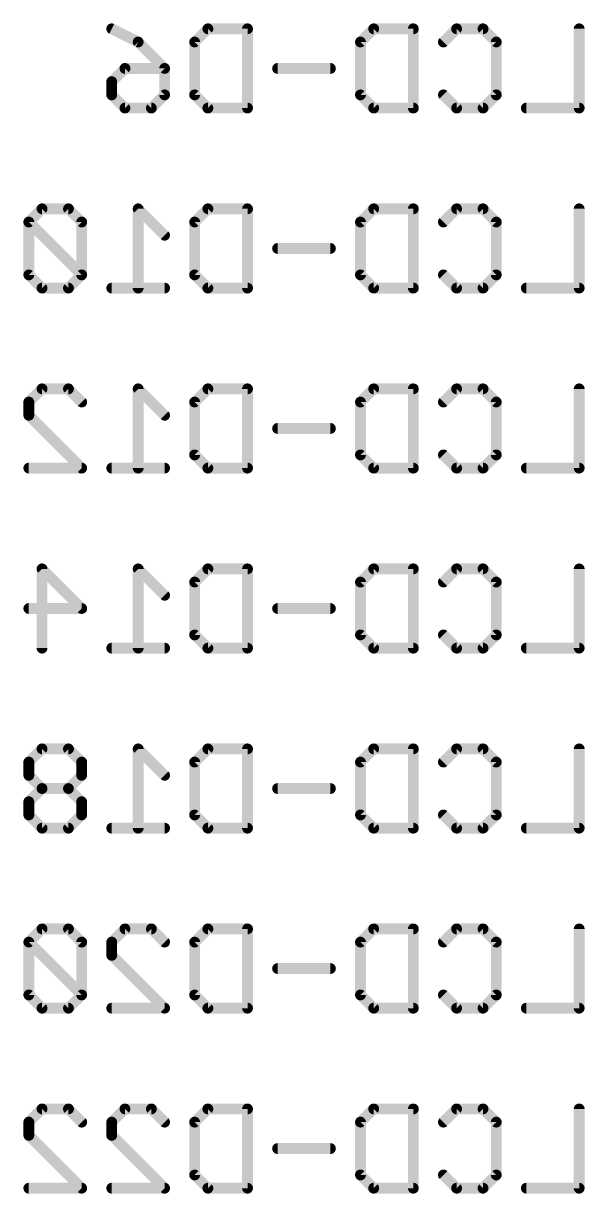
# Model space of a CAD drawing. Extents: x -84 to 55, y -33 to 162.
# Drawn here: x -32.12 to -24.2, y 94.18 to 110.69 of the extents above; entities that cross this region are included whole.
import ezdxf

# ---------------------------------------------------------------- set-up
doc = ezdxf.new("R2010")
doc.units = 0
doc.layers.add('22', color=6, linetype='CONTINUOUS')

msp = doc.modelspace()

# ---------------------------------------------------------------- linework, layer by layer
at = {"layer": '22', "const_width": 0.1524}
for points in [[(-30.8719, 110.6188), (-30.499, 110.4323)], [(-29.7025, 110.4323), (-29.5161, 110.6188)], [(-29.5161, 110.6188), (-28.9568, 110.6188)], [(-28.9568, 110.6188), (-28.9568, 109.5002)], [(-27.3637, 110.4323), (-27.1773, 110.6188)], [(-27.1773, 110.6188), (-26.618, 110.6188)], [(-26.618, 110.6188), (-26.618, 109.5002)], [(-26.1943, 110.4323), (-26.0079, 110.6188)], [(-26.0079, 110.6188), (-25.635, 110.6188)], [(-25.635, 110.6188), (-25.4486, 110.4323)], [(-24.2792, 110.6188), (-24.2792, 109.5002)], [(-30.499, 110.4323), (-30.1262, 110.0595)], [(-29.7025, 109.6866), (-29.7025, 110.4323)], [(-27.3637, 109.6866), (-27.3637, 110.4323)], [(-25.4486, 110.4323), (-25.4486, 109.6866)], [(-30.8719, 109.8731), (-30.6855, 110.0595)], [(-30.6855, 110.0595), (-30.1262, 110.0595)], [(-30.1262, 110.0595), (-30.1262, 109.6866)], [(-27.7874, 110.0595), (-28.5331, 110.0595)], [(-30.8719, 109.6866), (-30.8719, 109.8731)], [(-30.6855, 109.5002), (-30.8719, 109.6866)], [(-30.1262, 109.6866), (-30.3126, 109.5002)], [(-29.5161, 109.5002), (-29.7025, 109.6866)], [(-27.1773, 109.5002), (-27.3637, 109.6866)], [(-26.0079, 109.5002), (-26.1943, 109.6866)], [(-25.4486, 109.6866), (-25.635, 109.5002)], [(-30.3126, 109.5002), (-30.6855, 109.5002)], [(-28.9568, 109.5002), (-29.5161, 109.5002)], [(-26.618, 109.5002), (-27.1773, 109.5002)], [(-25.635, 109.5002), (-26.0079, 109.5002)], [(-24.2792, 109.5002), (-25.0249, 109.5002)], [(-31.8549, 108.0788), (-32.0413, 107.8923)], [(-31.482, 108.0788), (-31.8549, 108.0788)], [(-31.2956, 107.8923), (-31.482, 108.0788)], [(-30.1262, 107.7059), (-30.499, 108.0788)], [(-30.499, 108.0788), (-30.499, 106.9602)], [(-29.7025, 107.8923), (-29.5161, 108.0788)], [(-29.5161, 108.0788), (-28.9568, 108.0788)], [(-28.9568, 108.0788), (-28.9568, 106.9602)], [(-27.3637, 107.8923), (-27.1773, 108.0788)], [(-27.1773, 108.0788), (-26.618, 108.0788)], [(-26.618, 108.0788), (-26.618, 106.9602)], [(-26.1943, 107.8923), (-26.0079, 108.0788)], [(-26.0079, 108.0788), (-25.635, 108.0788)], [(-25.635, 108.0788), (-25.4486, 107.8923)], [(-24.2792, 108.0788), (-24.2792, 106.9602)], [(-32.0413, 107.8923), (-32.0413, 107.1466)], [(-31.2956, 107.1466), (-32.0413, 107.8923)], [(-31.2956, 107.1466), (-31.2956, 107.8923)], [(-29.7025, 107.1466), (-29.7025, 107.8923)], [(-27.3637, 107.1466), (-27.3637, 107.8923)], [(-25.4486, 107.8923), (-25.4486, 107.1466)], [(-27.7874, 107.5195), (-28.5331, 107.5195)], [(-32.0413, 107.1466), (-31.8549, 106.9602)], [(-31.482, 106.9602), (-31.2956, 107.1466)], [(-29.5161, 106.9602), (-29.7025, 107.1466)], [(-27.1773, 106.9602), (-27.3637, 107.1466)], [(-26.0079, 106.9602), (-26.1943, 107.1466)], [(-25.4486, 107.1466), (-25.635, 106.9602)], [(-31.8549, 106.9602), (-31.482, 106.9602)], [(-30.1262, 106.9602), (-30.8719, 106.9602)], [(-28.9568, 106.9602), (-29.5161, 106.9602)], [(-26.618, 106.9602), (-27.1773, 106.9602)], [(-25.635, 106.9602), (-26.0079, 106.9602)], [(-24.2792, 106.9602), (-25.0249, 106.9602)], [(-32.0413, 105.3523), (-31.8549, 105.5388)], [(-31.8549, 105.5388), (-31.482, 105.5388)], [(-31.482, 105.5388), (-31.2956, 105.3523)], [(-30.1262, 105.1659), (-30.499, 105.5388)], [(-30.499, 105.5388), (-30.499, 104.4202)], [(-29.7025, 105.3523), (-29.5161, 105.5388)], [(-29.5161, 105.5388), (-28.9568, 105.5388)], [(-28.9568, 105.5388), (-28.9568, 104.4202)], [(-27.3637, 105.3523), (-27.1773, 105.5388)], [(-27.1773, 105.5388), (-26.618, 105.5388)], [(-26.618, 105.5388), (-26.618, 104.4202)], [(-26.1943, 105.3523), (-26.0079, 105.5388)], [(-26.0079, 105.5388), (-25.635, 105.5388)], [(-25.635, 105.5388), (-25.4486, 105.3523)], [(-24.2792, 105.5388), (-24.2792, 104.4202)], [(-32.0413, 105.1659), (-32.0413, 105.3523)], [(-29.7025, 104.6066), (-29.7025, 105.3523)], [(-27.3637, 104.6066), (-27.3637, 105.3523)], [(-25.4486, 105.3523), (-25.4486, 104.6066)], [(-31.2956, 104.4202), (-32.0413, 105.1659)], [(-27.7874, 104.9795), (-28.5331, 104.9795)], [(-29.5161, 104.4202), (-29.7025, 104.6066)], [(-27.1773, 104.4202), (-27.3637, 104.6066)], [(-26.0079, 104.4202), (-26.1943, 104.6066)], [(-25.4486, 104.6066), (-25.635, 104.4202)], [(-32.0413, 104.4202), (-31.2956, 104.4202)], [(-30.1262, 104.4202), (-30.8719, 104.4202)], [(-28.9568, 104.4202), (-29.5161, 104.4202)], [(-26.618, 104.4202), (-27.1773, 104.4202)], [(-25.635, 104.4202), (-26.0079, 104.4202)], [(-24.2792, 104.4202), (-25.0249, 104.4202)], [(-31.8549, 101.8802), (-31.8549, 102.9988)], [(-31.8549, 102.9988), (-31.2956, 102.4395)], [(-30.1262, 102.6259), (-30.499, 102.9988)], [(-30.499, 102.9988), (-30.499, 101.8802)], [(-29.7025, 102.8123), (-29.5161, 102.9988)], [(-29.5161, 102.9988), (-28.9568, 102.9988)], [(-28.9568, 102.9988), (-28.9568, 101.8802)], [(-27.3637, 102.8123), (-27.1773, 102.9988)], [(-27.1773, 102.9988), (-26.618, 102.9988)], [(-26.618, 102.9988), (-26.618, 101.8802)], [(-26.1943, 102.8123), (-26.0079, 102.9988)], [(-26.0079, 102.9988), (-25.635, 102.9988)], [(-25.635, 102.9988), (-25.4486, 102.8123)], [(-24.2792, 102.9988), (-24.2792, 101.8802)], [(-29.7025, 102.0666), (-29.7025, 102.8123)], [(-27.3637, 102.0666), (-27.3637, 102.8123)], [(-25.4486, 102.8123), (-25.4486, 102.0666)], [(-31.2956, 102.4395), (-32.0413, 102.4395)], [(-27.7874, 102.4395), (-28.5331, 102.4395)], [(-29.5161, 101.8802), (-29.7025, 102.0666)], [(-27.1773, 101.8802), (-27.3637, 102.0666)], [(-26.0079, 101.8802), (-26.1943, 102.0666)], [(-25.4486, 102.0666), (-25.635, 101.8802)], [(-30.1262, 101.8802), (-30.8719, 101.8802)], [(-28.9568, 101.8802), (-29.5161, 101.8802)], [(-26.618, 101.8802), (-27.1773, 101.8802)], [(-25.635, 101.8802), (-26.0079, 101.8802)], [(-24.2792, 101.8802), (-25.0249, 101.8802)], [(-31.8549, 100.4588), (-32.0413, 100.2723)], [(-31.482, 100.4588), (-31.8549, 100.4588)], [(-31.2956, 100.2723), (-31.482, 100.4588)], [(-30.1262, 100.0859), (-30.499, 100.4588)], [(-30.499, 100.4588), (-30.499, 99.3402)], [(-29.7025, 100.2723), (-29.5161, 100.4588)], [(-29.5161, 100.4588), (-28.9568, 100.4588)], [(-28.9568, 100.4588), (-28.9568, 99.3402)], [(-27.3637, 100.2723), (-27.1773, 100.4588)], [(-27.1773, 100.4588), (-26.618, 100.4588)], [(-26.618, 100.4588), (-26.618, 99.3402)], [(-26.1943, 100.2723), (-26.0079, 100.4588)], [(-26.0079, 100.4588), (-25.635, 100.4588)], [(-25.635, 100.4588), (-25.4486, 100.2723)], [(-24.2792, 100.4588), (-24.2792, 99.3402)], [(-32.0413, 100.2723), (-32.0413, 100.0859)], [(-31.2956, 100.0859), (-31.2956, 100.2723)], [(-29.7025, 99.5266), (-29.7025, 100.2723)], [(-27.3637, 99.5266), (-27.3637, 100.2723)], [(-25.4486, 100.2723), (-25.4486, 99.5266)], [(-32.0413, 100.0859), (-31.8549, 99.8995)], [(-31.482, 99.8995), (-31.2956, 100.0859)], [(-31.8549, 99.8995), (-32.0413, 99.7131)], [(-31.482, 99.8995), (-31.8549, 99.8995)], [(-31.2956, 99.7131), (-31.482, 99.8995)], [(-27.7874, 99.8995), (-28.5331, 99.8995)], [(-32.0413, 99.7131), (-32.0413, 99.5266)], [(-31.2956, 99.5266), (-31.2956, 99.7131)], [(-32.0413, 99.5266), (-31.8549, 99.3402)], [(-31.482, 99.3402), (-31.2956, 99.5266)], [(-29.5161, 99.3402), (-29.7025, 99.5266)], [(-27.1773, 99.3402), (-27.3637, 99.5266)], [(-26.0079, 99.3402), (-26.1943, 99.5266)], [(-25.4486, 99.5266), (-25.635, 99.3402)], [(-31.8549, 99.3402), (-31.482, 99.3402)], [(-30.1262, 99.3402), (-30.8719, 99.3402)], [(-28.9568, 99.3402), (-29.5161, 99.3402)], [(-26.618, 99.3402), (-27.1773, 99.3402)], [(-25.635, 99.3402), (-26.0079, 99.3402)], [(-24.2792, 99.3402), (-25.0249, 99.3402)], [(-31.8549, 97.9188), (-32.0413, 97.7323)], [(-31.482, 97.9188), (-31.8549, 97.9188)], [(-31.2956, 97.7323), (-31.482, 97.9188)], [(-30.8719, 97.7323), (-30.6855, 97.9188)], [(-30.6855, 97.9188), (-30.3126, 97.9188)], [(-30.3126, 97.9188), (-30.1262, 97.7323)], [(-29.7025, 97.7323), (-29.5161, 97.9188)], [(-29.5161, 97.9188), (-28.9568, 97.9188)], [(-28.9568, 97.9188), (-28.9568, 96.8002)], [(-27.3637, 97.7323), (-27.1773, 97.9188)], [(-27.1773, 97.9188), (-26.618, 97.9188)], [(-26.618, 97.9188), (-26.618, 96.8002)], [(-26.1943, 97.7323), (-26.0079, 97.9188)], [(-26.0079, 97.9188), (-25.635, 97.9188)], [(-25.635, 97.9188), (-25.4486, 97.7323)], [(-24.2792, 97.9188), (-24.2792, 96.8002)], [(-32.0413, 97.7323), (-32.0413, 96.9866)], [(-31.2956, 96.9866), (-32.0413, 97.7323)], [(-31.2956, 96.9866), (-31.2956, 97.7323)], [(-30.8719, 97.5459), (-30.8719, 97.7323)], [(-29.7025, 96.9866), (-29.7025, 97.7323)], [(-27.3637, 96.9866), (-27.3637, 97.7323)], [(-25.4486, 97.7323), (-25.4486, 96.9866)], [(-30.1262, 96.8002), (-30.8719, 97.5459)], [(-27.7874, 97.3595), (-28.5331, 97.3595)], [(-32.0413, 96.9866), (-31.8549, 96.8002)], [(-31.482, 96.8002), (-31.2956, 96.9866)], [(-29.5161, 96.8002), (-29.7025, 96.9866)], [(-27.1773, 96.8002), (-27.3637, 96.9866)], [(-26.0079, 96.8002), (-26.1943, 96.9866)], [(-25.4486, 96.9866), (-25.635, 96.8002)], [(-31.8549, 96.8002), (-31.482, 96.8002)], [(-30.8719, 96.8002), (-30.1262, 96.8002)], [(-28.9568, 96.8002), (-29.5161, 96.8002)], [(-26.618, 96.8002), (-27.1773, 96.8002)], [(-25.635, 96.8002), (-26.0079, 96.8002)], [(-24.2792, 96.8002), (-25.0249, 96.8002)], [(-32.0413, 95.1923), (-31.8549, 95.3788)], [(-31.8549, 95.3788), (-31.482, 95.3788)], [(-31.482, 95.3788), (-31.2956, 95.1923)], [(-30.8719, 95.1923), (-30.6855, 95.3788)], [(-30.6855, 95.3788), (-30.3126, 95.3788)], [(-30.3126, 95.3788), (-30.1262, 95.1923)], [(-29.7025, 95.1923), (-29.5161, 95.3788)], [(-29.5161, 95.3788), (-28.9568, 95.3788)], [(-28.9568, 95.3788), (-28.9568, 94.2602)], [(-27.3637, 95.1923), (-27.1773, 95.3788)], [(-27.1773, 95.3788), (-26.618, 95.3788)], [(-26.618, 95.3788), (-26.618, 94.2602)], [(-26.1943, 95.1923), (-26.0079, 95.3788)], [(-26.0079, 95.3788), (-25.635, 95.3788)], [(-25.635, 95.3788), (-25.4486, 95.1923)], [(-24.2792, 95.3788), (-24.2792, 94.2602)], [(-32.0413, 95.0059), (-32.0413, 95.1923)], [(-30.8719, 95.0059), (-30.8719, 95.1923)], [(-29.7025, 94.4466), (-29.7025, 95.1923)], [(-27.3637, 94.4466), (-27.3637, 95.1923)], [(-25.4486, 95.1923), (-25.4486, 94.4466)], [(-31.2956, 94.2602), (-32.0413, 95.0059)], [(-30.1262, 94.2602), (-30.8719, 95.0059)], [(-27.7874, 94.8195), (-28.5331, 94.8195)], [(-29.5161, 94.2602), (-29.7025, 94.4466)], [(-27.1773, 94.2602), (-27.3637, 94.4466)], [(-26.0079, 94.2602), (-26.1943, 94.4466)], [(-25.4486, 94.4466), (-25.635, 94.2602)], [(-32.0413, 94.2602), (-31.2956, 94.2602)], [(-30.8719, 94.2602), (-30.1262, 94.2602)], [(-28.9568, 94.2602), (-29.5161, 94.2602)], [(-26.618, 94.2602), (-27.1773, 94.2602)], [(-25.635, 94.2602), (-26.0079, 94.2602)], [(-24.2792, 94.2602), (-25.0249, 94.2602)]]:
    msp.add_lwpolyline(points, dxfattribs=at)
at = {"layer": '22', "const_width": 0.0762}
for points in [[(-30.8548, 110.6528, 1), (-30.8889, 110.5847)], [(-29.5161, 110.6569, 1), (-29.5161, 110.5807)], [(-29.4891, 110.5918, 1), (-29.543, 110.6457)], [(-28.9187, 110.6188, 1), (-28.9949, 110.6188)], [(-28.9568, 110.5807, 1), (-28.9568, 110.6569)], [(-27.1773, 110.6569, 1), (-27.1773, 110.5807)], [(-27.1503, 110.5918, 1), (-27.2042, 110.6457)], [(-26.5799, 110.6188, 1), (-26.6561, 110.6188)], [(-26.618, 110.5807, 1), (-26.618, 110.6569)], [(-26.0079, 110.6569, 1), (-26.0079, 110.5807)], [(-25.9809, 110.5918, 1), (-26.0348, 110.6457)], [(-25.6081, 110.6457, 1), (-25.662, 110.5918)], [(-25.635, 110.5807, 1), (-25.635, 110.6569)], [(-24.2411, 110.6188, 1), (-24.3173, 110.6188)], [(-30.4721, 110.4593, 1), (-30.526, 110.4054)], [(-30.5161, 110.3983, 1), (-30.482, 110.4664)], [(-29.6644, 110.4323, 1), (-29.7406, 110.4323)], [(-29.7294, 110.4593, 1), (-29.6756, 110.4054)], [(-27.3256, 110.4323, 1), (-27.4018, 110.4323)], [(-27.3906, 110.4593, 1), (-27.3368, 110.4054)], [(-26.2212, 110.4593, 1), (-26.1674, 110.4054)], [(-25.4105, 110.4323, 1), (-25.4867, 110.4323)], [(-25.4755, 110.4054, 1), (-25.4217, 110.4593)], [(-30.6855, 110.0976, 1), (-30.6855, 110.0214)], [(-30.6585, 110.0325, 1), (-30.7124, 110.0864)], [(-30.0881, 110.0595, 1), (-30.1643, 110.0595)], [(-30.1262, 110.0214, 1), (-30.1262, 110.0976)], [(-28.5331, 110.0976, 1), (-28.5331, 110.0214)], [(-27.7874, 110.0214, 1), (-27.7874, 110.0976)], [(-30.1531, 110.0325, 1), (-30.0992, 110.0864)], [(-30.8338, 109.8731, 1), (-30.91, 109.8731)], [(-30.8988, 109.9, 1), (-30.8449, 109.8461)], [(-30.8449, 109.7136, 1), (-30.8988, 109.6597)], [(-30.91, 109.6866, 1), (-30.8338, 109.6866)], [(-30.1643, 109.6866, 1), (-30.0881, 109.6866)], [(-30.0992, 109.6597, 1), (-30.1531, 109.7136)], [(-29.6756, 109.7136, 1), (-29.7294, 109.6597)], [(-29.7406, 109.6866, 1), (-29.6644, 109.6866)], [(-27.3368, 109.7136, 1), (-27.3906, 109.6597)], [(-27.4018, 109.6866, 1), (-27.3256, 109.6866)], [(-26.1674, 109.7136, 1), (-26.2212, 109.6597)], [(-25.4867, 109.6866, 1), (-25.4105, 109.6866)], [(-25.4217, 109.6597, 1), (-25.4755, 109.7136)], [(-30.6855, 109.5383, 1), (-30.6855, 109.4621)], [(-30.7124, 109.4733, 1), (-30.6585, 109.5271)], [(-30.3396, 109.5271, 1), (-30.2857, 109.4733)], [(-30.3126, 109.4621, 1), (-30.3126, 109.5383)], [(-29.5161, 109.5383, 1), (-29.5161, 109.4621)], [(-29.543, 109.4733, 1), (-29.4891, 109.5271)], [(-28.9949, 109.5002, 1), (-28.9187, 109.5002)], [(-28.9568, 109.4621, 1), (-28.9568, 109.5383)], [(-27.1773, 109.5383, 1), (-27.1773, 109.4621)], [(-27.2042, 109.4733, 1), (-27.1503, 109.5271)], [(-26.6561, 109.5002, 1), (-26.5799, 109.5002)], [(-26.618, 109.4621, 1), (-26.618, 109.5383)], [(-26.0079, 109.5383, 1), (-26.0079, 109.4621)], [(-26.0348, 109.4733, 1), (-25.9809, 109.5271)], [(-25.662, 109.5271, 1), (-25.6081, 109.4733)], [(-25.635, 109.4621, 1), (-25.635, 109.5383)], [(-25.0249, 109.5383, 1), (-25.0249, 109.4621)], [(-24.3173, 109.5002, 1), (-24.2411, 109.5002)], [(-24.2792, 109.4621, 1), (-24.2792, 109.5383)], [(-31.8549, 108.1169, 1), (-31.8549, 108.0407)], [(-31.8279, 108.0518, 1), (-31.8818, 108.1057)], [(-31.4551, 108.1057, 1), (-31.5089, 108.0518)], [(-31.482, 108.0407, 1), (-31.482, 108.1169)], [(-30.4721, 108.1057, 1), (-30.526, 108.0518)], [(-30.4609, 108.0788, 1), (-30.5371, 108.0788)], [(-29.5161, 108.1169, 1), (-29.5161, 108.0407)], [(-29.4891, 108.0518, 1), (-29.543, 108.1057)], [(-28.9187, 108.0788, 1), (-28.9949, 108.0788)], [(-28.9568, 108.0407, 1), (-28.9568, 108.1169)], [(-27.1773, 108.1169, 1), (-27.1773, 108.0407)], [(-27.1503, 108.0518, 1), (-27.2042, 108.1057)], [(-26.5799, 108.0788, 1), (-26.6561, 108.0788)], [(-26.618, 108.0407, 1), (-26.618, 108.1169)], [(-26.0079, 108.1169, 1), (-26.0079, 108.0407)], [(-25.9809, 108.0518, 1), (-26.0348, 108.1057)], [(-25.6081, 108.1057, 1), (-25.662, 108.0518)], [(-25.635, 108.0407, 1), (-25.635, 108.1169)], [(-24.2411, 108.0788, 1), (-24.3173, 108.0788)], [(-32.0143, 107.9193, 1), (-32.0682, 107.8654)], [(-32.0032, 107.8923, 1), (-32.0794, 107.8923)], [(-32.0682, 107.9193, 1), (-32.0143, 107.8654)], [(-31.2575, 107.8923, 1), (-31.3337, 107.8923)], [(-31.3225, 107.8654, 1), (-31.2686, 107.9193)], [(-29.6644, 107.8923, 1), (-29.7406, 107.8923)], [(-29.7294, 107.9193, 1), (-29.6756, 107.8654)], [(-27.3256, 107.8923, 1), (-27.4018, 107.8923)], [(-27.3906, 107.9193, 1), (-27.3368, 107.8654)], [(-26.2212, 107.9193, 1), (-26.1674, 107.8654)], [(-25.4105, 107.8923, 1), (-25.4867, 107.8923)], [(-25.4755, 107.8654, 1), (-25.4217, 107.9193)], [(-30.1531, 107.679, 1), (-30.0992, 107.7328)], [(-28.5331, 107.5576, 1), (-28.5331, 107.4814)], [(-27.7874, 107.4814, 1), (-27.7874, 107.5576)], [(-32.0143, 107.1736, 1), (-32.0682, 107.1197)], [(-32.0794, 107.1466, 1), (-32.0032, 107.1466)], [(-31.3337, 107.1466, 1), (-31.2575, 107.1466)], [(-31.2686, 107.1197, 1), (-31.3225, 107.1736)], [(-31.3225, 107.1197, 1), (-31.2686, 107.1736)], [(-29.6756, 107.1736, 1), (-29.7294, 107.1197)], [(-29.7406, 107.1466, 1), (-29.6644, 107.1466)], [(-27.3368, 107.1736, 1), (-27.3906, 107.1197)], [(-27.4018, 107.1466, 1), (-27.3256, 107.1466)], [(-26.1674, 107.1736, 1), (-26.2212, 107.1197)], [(-25.4867, 107.1466, 1), (-25.4105, 107.1466)], [(-25.4217, 107.1197, 1), (-25.4755, 107.1736)], [(-31.8549, 106.9983, 1), (-31.8549, 106.9221)], [(-31.8818, 106.9333, 1), (-31.8279, 106.9871)], [(-31.5089, 106.9871, 1), (-31.4551, 106.9333)], [(-31.482, 106.9221, 1), (-31.482, 106.9983)], [(-30.8719, 106.9983, 1), (-30.8719, 106.9221)], [(-30.5371, 106.9602, 1), (-30.4609, 106.9602)], [(-30.1262, 106.9221, 1), (-30.1262, 106.9983)], [(-29.5161, 106.9983, 1), (-29.5161, 106.9221)], [(-29.543, 106.9333, 1), (-29.4891, 106.9871)], [(-28.9949, 106.9602, 1), (-28.9187, 106.9602)], [(-28.9568, 106.9221, 1), (-28.9568, 106.9983)], [(-27.1773, 106.9983, 1), (-27.1773, 106.9221)], [(-27.2042, 106.9333, 1), (-27.1503, 106.9871)], [(-26.6561, 106.9602, 1), (-26.5799, 106.9602)], [(-26.618, 106.9221, 1), (-26.618, 106.9983)], [(-26.0079, 106.9983, 1), (-26.0079, 106.9221)], [(-26.0348, 106.9333, 1), (-25.9809, 106.9871)], [(-25.662, 106.9871, 1), (-25.6081, 106.9333)], [(-25.635, 106.9221, 1), (-25.635, 106.9983)], [(-25.0249, 106.9983, 1), (-25.0249, 106.9221)], [(-24.3173, 106.9602, 1), (-24.2411, 106.9602)], [(-24.2792, 106.9221, 1), (-24.2792, 106.9983)], [(-31.8549, 105.5769, 1), (-31.8549, 105.5007)], [(-31.8279, 105.5118, 1), (-31.8818, 105.5657)], [(-31.4551, 105.5657, 1), (-31.5089, 105.5118)], [(-31.482, 105.5007, 1), (-31.482, 105.5769)], [(-30.4721, 105.5657, 1), (-30.526, 105.5118)], [(-30.4609, 105.5388, 1), (-30.5371, 105.5388)], [(-29.5161, 105.5769, 1), (-29.5161, 105.5007)], [(-29.4891, 105.5118, 1), (-29.543, 105.5657)], [(-28.9187, 105.5388, 1), (-28.9949, 105.5388)], [(-28.9568, 105.5007, 1), (-28.9568, 105.5769)], [(-27.1773, 105.5769, 1), (-27.1773, 105.5007)], [(-27.1503, 105.5118, 1), (-27.2042, 105.5657)], [(-26.5799, 105.5388, 1), (-26.6561, 105.5388)], [(-26.618, 105.5007, 1), (-26.618, 105.5769)], [(-26.0079, 105.5769, 1), (-26.0079, 105.5007)], [(-25.9809, 105.5118, 1), (-26.0348, 105.5657)], [(-25.6081, 105.5657, 1), (-25.662, 105.5118)], [(-25.635, 105.5007, 1), (-25.635, 105.5769)], [(-24.2411, 105.5388, 1), (-24.3173, 105.5388)], [(-32.0032, 105.3523, 1), (-32.0794, 105.3523)], [(-32.0682, 105.3793, 1), (-32.0143, 105.3254)], [(-31.3225, 105.3254, 1), (-31.2686, 105.3793)], [(-29.6644, 105.3523, 1), (-29.7406, 105.3523)], [(-29.7294, 105.3793, 1), (-29.6756, 105.3254)], [(-27.3256, 105.3523, 1), (-27.4018, 105.3523)], [(-27.3906, 105.3793, 1), (-27.3368, 105.3254)], [(-26.2212, 105.3793, 1), (-26.1674, 105.3254)], [(-25.4105, 105.3523, 1), (-25.4867, 105.3523)], [(-25.4755, 105.3254, 1), (-25.4217, 105.3793)], [(-32.0794, 105.1659, 1), (-32.0032, 105.1659)], [(-32.0143, 105.1928, 1), (-32.0682, 105.139)], [(-30.1531, 105.139, 1), (-30.0992, 105.1928)], [(-28.5331, 105.0176, 1), (-28.5331, 104.9414)], [(-27.7874, 104.9414, 1), (-27.7874, 105.0176)], [(-29.6756, 104.6336, 1), (-29.7294, 104.5797)], [(-27.3368, 104.6336, 1), (-27.3906, 104.5797)], [(-26.1674, 104.6336, 1), (-26.2212, 104.5797)], [(-25.4217, 104.5797, 1), (-25.4755, 104.6336)], [(-29.7406, 104.6066, 1), (-29.6644, 104.6066)], [(-27.4018, 104.6066, 1), (-27.3256, 104.6066)], [(-25.4867, 104.6066, 1), (-25.4105, 104.6066)], [(-32.0413, 104.4583, 1), (-32.0413, 104.3821)], [(-31.3225, 104.3933, 1), (-31.2686, 104.4471)], [(-31.2956, 104.3821, 1), (-31.2956, 104.4583)], [(-30.8719, 104.4583, 1), (-30.8719, 104.3821)], [(-30.5371, 104.4202, 1), (-30.4609, 104.4202)], [(-30.1262, 104.3821, 1), (-30.1262, 104.4583)], [(-29.5161, 104.4583, 1), (-29.5161, 104.3821)], [(-29.543, 104.3933, 1), (-29.4891, 104.4471)], [(-28.9949, 104.4202, 1), (-28.9187, 104.4202)], [(-28.9568, 104.3821, 1), (-28.9568, 104.4583)], [(-27.1773, 104.4583, 1), (-27.1773, 104.3821)], [(-27.2042, 104.3933, 1), (-27.1503, 104.4471)], [(-26.6561, 104.4202, 1), (-26.5799, 104.4202)], [(-26.618, 104.3821, 1), (-26.618, 104.4583)], [(-26.0079, 104.4583, 1), (-26.0079, 104.3821)], [(-26.0348, 104.3933, 1), (-25.9809, 104.4471)], [(-25.662, 104.4471, 1), (-25.6081, 104.3933)], [(-25.635, 104.3821, 1), (-25.635, 104.4583)], [(-25.0249, 104.4583, 1), (-25.0249, 104.3821)], [(-24.3173, 104.4202, 1), (-24.2411, 104.4202)], [(-24.2792, 104.3821, 1), (-24.2792, 104.4583)], [(-31.8168, 102.9988, 1), (-31.893, 102.9988)], [(-31.8279, 103.0257, 1), (-31.8818, 102.9718)], [(-30.4721, 103.0257, 1), (-30.526, 102.9718)], [(-30.4609, 102.9988, 1), (-30.5371, 102.9988)], [(-29.5161, 103.0369, 1), (-29.5161, 102.9607)], [(-29.4891, 102.9718, 1), (-29.543, 103.0257)], [(-28.9187, 102.9988, 1), (-28.9949, 102.9988)], [(-28.9568, 102.9607, 1), (-28.9568, 103.0369)], [(-27.1773, 103.0369, 1), (-27.1773, 102.9607)], [(-27.1503, 102.9718, 1), (-27.2042, 103.0257)], [(-26.5799, 102.9988, 1), (-26.6561, 102.9988)], [(-26.618, 102.9607, 1), (-26.618, 103.0369)], [(-26.0079, 103.0369, 1), (-26.0079, 102.9607)], [(-25.9809, 102.9718, 1), (-26.0348, 103.0257)], [(-25.6081, 103.0257, 1), (-25.662, 102.9718)], [(-25.635, 102.9607, 1), (-25.635, 103.0369)], [(-24.2411, 102.9988, 1), (-24.3173, 102.9988)], [(-29.6644, 102.8123, 1), (-29.7406, 102.8123)], [(-29.7294, 102.8393, 1), (-29.6756, 102.7854)], [(-27.3256, 102.8123, 1), (-27.4018, 102.8123)], [(-27.3906, 102.8393, 1), (-27.3368, 102.7854)], [(-26.2212, 102.8393, 1), (-26.1674, 102.7854)], [(-25.4105, 102.8123, 1), (-25.4867, 102.8123)], [(-25.4755, 102.7854, 1), (-25.4217, 102.8393)], [(-30.1531, 102.599, 1), (-30.0992, 102.6528)], [(-32.0413, 102.4776, 1), (-32.0413, 102.4014)], [(-31.3225, 102.4125, 1), (-31.2686, 102.4664)], [(-31.2956, 102.4014, 1), (-31.2956, 102.4776)], [(-28.5331, 102.4776, 1), (-28.5331, 102.4014)], [(-27.7874, 102.4014, 1), (-27.7874, 102.4776)], [(-29.6756, 102.0936, 1), (-29.7294, 102.0397)], [(-29.7406, 102.0666, 1), (-29.6644, 102.0666)], [(-27.3368, 102.0936, 1), (-27.3906, 102.0397)], [(-27.4018, 102.0666, 1), (-27.3256, 102.0666)], [(-26.1674, 102.0936, 1), (-26.2212, 102.0397)], [(-25.4867, 102.0666, 1), (-25.4105, 102.0666)], [(-25.4217, 102.0397, 1), (-25.4755, 102.0936)], [(-31.893, 101.8802, 1), (-31.8168, 101.8802)], [(-30.8719, 101.9183, 1), (-30.8719, 101.8421)], [(-30.5371, 101.8802, 1), (-30.4609, 101.8802)], [(-30.1262, 101.8421, 1), (-30.1262, 101.9183)], [(-29.5161, 101.9183, 1), (-29.5161, 101.8421)], [(-29.543, 101.8533, 1), (-29.4891, 101.9071)], [(-28.9949, 101.8802, 1), (-28.9187, 101.8802)], [(-28.9568, 101.8421, 1), (-28.9568, 101.9183)], [(-27.1773, 101.9183, 1), (-27.1773, 101.8421)], [(-27.2042, 101.8533, 1), (-27.1503, 101.9071)], [(-26.6561, 101.8802, 1), (-26.5799, 101.8802)], [(-26.618, 101.8421, 1), (-26.618, 101.9183)], [(-26.0079, 101.9183, 1), (-26.0079, 101.8421)], [(-26.0348, 101.8533, 1), (-25.9809, 101.9071)], [(-25.662, 101.9071, 1), (-25.6081, 101.8533)], [(-25.635, 101.8421, 1), (-25.635, 101.9183)], [(-25.0249, 101.9183, 1), (-25.0249, 101.8421)], [(-24.3173, 101.8802, 1), (-24.2411, 101.8802)], [(-24.2792, 101.8421, 1), (-24.2792, 101.9183)], [(-31.8549, 100.4969, 1), (-31.8549, 100.4207)], [(-31.8279, 100.4318, 1), (-31.8818, 100.4857)], [(-31.4551, 100.4857, 1), (-31.5089, 100.4318)], [(-31.482, 100.4207, 1), (-31.482, 100.4969)], [(-30.4721, 100.4857, 1), (-30.526, 100.4318)], [(-30.4609, 100.4588, 1), (-30.5371, 100.4588)], [(-29.5161, 100.4969, 1), (-29.5161, 100.4207)], [(-29.4891, 100.4318, 1), (-29.543, 100.4857)], [(-28.9187, 100.4588, 1), (-28.9949, 100.4588)], [(-28.9568, 100.4207, 1), (-28.9568, 100.4969)], [(-27.1773, 100.4969, 1), (-27.1773, 100.4207)], [(-27.1503, 100.4318, 1), (-27.2042, 100.4857)], [(-26.5799, 100.4588, 1), (-26.6561, 100.4588)], [(-26.618, 100.4207, 1), (-26.618, 100.4969)], [(-26.0079, 100.4969, 1), (-26.0079, 100.4207)], [(-25.9809, 100.4318, 1), (-26.0348, 100.4857)], [(-25.6081, 100.4857, 1), (-25.662, 100.4318)], [(-25.635, 100.4207, 1), (-25.635, 100.4969)], [(-24.2411, 100.4588, 1), (-24.3173, 100.4588)], [(-32.0032, 100.2723, 1), (-32.0794, 100.2723)], [(-32.0682, 100.2993, 1), (-32.0143, 100.2454)], [(-31.2575, 100.2723, 1), (-31.3337, 100.2723)], [(-31.3225, 100.2454, 1), (-31.2686, 100.2993)], [(-29.6644, 100.2723, 1), (-29.7406, 100.2723)], [(-29.7294, 100.2993, 1), (-29.6756, 100.2454)], [(-27.3256, 100.2723, 1), (-27.4018, 100.2723)], [(-27.3906, 100.2993, 1), (-27.3368, 100.2454)], [(-26.2212, 100.2993, 1), (-26.1674, 100.2454)], [(-25.4105, 100.2723, 1), (-25.4867, 100.2723)], [(-25.4755, 100.2454, 1), (-25.4217, 100.2993)], [(-32.0794, 100.0859, 1), (-32.0032, 100.0859)], [(-32.0143, 100.1128, 1), (-32.0682, 100.059)], [(-31.3337, 100.0859, 1), (-31.2575, 100.0859)], [(-31.2686, 100.059, 1), (-31.3225, 100.1128)], [(-30.1531, 100.059, 1), (-30.0992, 100.1128)], [(-31.8549, 99.9376, 1), (-31.8549, 99.8614)], [(-31.8279, 99.8725, 1), (-31.8818, 99.9264)], [(-31.8818, 99.8725, 1), (-31.8279, 99.9264)], [(-31.4551, 99.9264, 1), (-31.5089, 99.8725)], [(-31.5089, 99.9264, 1), (-31.4551, 99.8725)], [(-31.482, 99.8614, 1), (-31.482, 99.9376)], [(-28.5331, 99.9376, 1), (-28.5331, 99.8614)], [(-27.7874, 99.8614, 1), (-27.7874, 99.9376)], [(-32.0032, 99.7131, 1), (-32.0794, 99.7131)], [(-32.0682, 99.74, 1), (-32.0143, 99.6861)], [(-31.2575, 99.7131, 1), (-31.3337, 99.7131)], [(-31.3225, 99.6861, 1), (-31.2686, 99.74)], [(-32.0143, 99.5536, 1), (-32.0682, 99.4997)], [(-32.0794, 99.5266, 1), (-32.0032, 99.5266)], [(-31.3337, 99.5266, 1), (-31.2575, 99.5266)], [(-31.2686, 99.4997, 1), (-31.3225, 99.5536)], [(-29.6756, 99.5536, 1), (-29.7294, 99.4997)], [(-29.7406, 99.5266, 1), (-29.6644, 99.5266)], [(-27.3368, 99.5536, 1), (-27.3906, 99.4997)], [(-27.4018, 99.5266, 1), (-27.3256, 99.5266)], [(-26.1674, 99.5536, 1), (-26.2212, 99.4997)], [(-25.4867, 99.5266, 1), (-25.4105, 99.5266)], [(-25.4217, 99.4997, 1), (-25.4755, 99.5536)], [(-31.8549, 99.3783, 1), (-31.8549, 99.3021)], [(-31.8818, 99.3133, 1), (-31.8279, 99.3671)], [(-31.5089, 99.3671, 1), (-31.4551, 99.3133)], [(-31.482, 99.3021, 1), (-31.482, 99.3783)], [(-30.8719, 99.3783, 1), (-30.8719, 99.3021)], [(-30.1262, 99.3021, 1), (-30.1262, 99.3783)], [(-29.5161, 99.3783, 1), (-29.5161, 99.3021)], [(-29.543, 99.3133, 1), (-29.4891, 99.3671)], [(-28.9568, 99.3021, 1), (-28.9568, 99.3783)], [(-27.1773, 99.3783, 1), (-27.1773, 99.3021)], [(-27.2042, 99.3133, 1), (-27.1503, 99.3671)], [(-26.618, 99.3021, 1), (-26.618, 99.3783)], [(-26.0079, 99.3783, 1), (-26.0079, 99.3021)], [(-26.0348, 99.3133, 1), (-25.9809, 99.3671)], [(-25.662, 99.3671, 1), (-25.6081, 99.3133)], [(-25.635, 99.3021, 1), (-25.635, 99.3783)], [(-25.0249, 99.3783, 1), (-25.0249, 99.3021)], [(-24.2792, 99.3021, 1), (-24.2792, 99.3783)], [(-30.5371, 99.3402, 1), (-30.4609, 99.3402)], [(-28.9949, 99.3402, 1), (-28.9187, 99.3402)], [(-26.6561, 99.3402, 1), (-26.5799, 99.3402)], [(-24.3173, 99.3402, 1), (-24.2411, 99.3402)], [(-31.8549, 97.9569, 1), (-31.8549, 97.8807)], [(-31.8279, 97.8918, 1), (-31.8818, 97.9457)], [(-31.4551, 97.9457, 1), (-31.5089, 97.8918)], [(-31.482, 97.8807, 1), (-31.482, 97.9569)], [(-30.6855, 97.9569, 1), (-30.6855, 97.8807)], [(-30.6585, 97.8918, 1), (-30.7124, 97.9457)], [(-30.2857, 97.9457, 1), (-30.3396, 97.8918)], [(-30.3126, 97.8807, 1), (-30.3126, 97.9569)], [(-29.5161, 97.9569, 1), (-29.5161, 97.8807)], [(-29.4891, 97.8918, 1), (-29.543, 97.9457)], [(-28.9187, 97.9188, 1), (-28.9949, 97.9188)], [(-28.9568, 97.8807, 1), (-28.9568, 97.9569)], [(-27.1773, 97.9569, 1), (-27.1773, 97.8807)], [(-27.1503, 97.8918, 1), (-27.2042, 97.9457)], [(-26.5799, 97.9188, 1), (-26.6561, 97.9188)], [(-26.618, 97.8807, 1), (-26.618, 97.9569)], [(-26.0079, 97.9569, 1), (-26.0079, 97.8807)], [(-25.9809, 97.8918, 1), (-26.0348, 97.9457)], [(-25.6081, 97.9457, 1), (-25.662, 97.8918)], [(-25.635, 97.8807, 1), (-25.635, 97.9569)], [(-24.2411, 97.9188, 1), (-24.3173, 97.9188)], [(-32.0143, 97.7593, 1), (-32.0682, 97.7054)], [(-32.0032, 97.7323, 1), (-32.0794, 97.7323)], [(-32.0682, 97.7593, 1), (-32.0143, 97.7054)], [(-31.2575, 97.7323, 1), (-31.3337, 97.7323)], [(-31.3225, 97.7054, 1), (-31.2686, 97.7593)], [(-30.8338, 97.7323, 1), (-30.91, 97.7323)], [(-30.8988, 97.7593, 1), (-30.8449, 97.7054)], [(-30.1531, 97.7054, 1), (-30.0992, 97.7593)], [(-29.6644, 97.7323, 1), (-29.7406, 97.7323)], [(-29.7294, 97.7593, 1), (-29.6756, 97.7054)], [(-27.3256, 97.7323, 1), (-27.4018, 97.7323)], [(-27.3906, 97.7593, 1), (-27.3368, 97.7054)], [(-26.2212, 97.7593, 1), (-26.1674, 97.7054)], [(-25.4105, 97.7323, 1), (-25.4867, 97.7323)], [(-25.4755, 97.7054, 1), (-25.4217, 97.7593)], [(-30.91, 97.5459, 1), (-30.8338, 97.5459)], [(-30.8449, 97.5728, 1), (-30.8988, 97.519)], [(-28.5331, 97.3976, 1), (-28.5331, 97.3214)], [(-27.7874, 97.3214, 1), (-27.7874, 97.3976)], [(-32.0143, 97.0136, 1), (-32.0682, 96.9597)], [(-32.0794, 96.9866, 1), (-32.0032, 96.9866)], [(-31.3337, 96.9866, 1), (-31.2575, 96.9866)], [(-31.2686, 96.9597, 1), (-31.3225, 97.0136)], [(-31.3225, 96.9597, 1), (-31.2686, 97.0136)], [(-29.6756, 97.0136, 1), (-29.7294, 96.9597)], [(-29.7406, 96.9866, 1), (-29.6644, 96.9866)], [(-27.3368, 97.0136, 1), (-27.3906, 96.9597)], [(-27.4018, 96.9866, 1), (-27.3256, 96.9866)], [(-26.1674, 97.0136, 1), (-26.2212, 96.9597)], [(-25.4867, 96.9866, 1), (-25.4105, 96.9866)], [(-25.4217, 96.9597, 1), (-25.4755, 97.0136)], [(-31.8549, 96.8383, 1), (-31.8549, 96.7621)], [(-31.8818, 96.7733, 1), (-31.8279, 96.8271)], [(-31.5089, 96.8271, 1), (-31.4551, 96.7733)], [(-31.482, 96.7621, 1), (-31.482, 96.8383)], [(-30.8719, 96.8383, 1), (-30.8719, 96.7621)], [(-30.1531, 96.7733, 1), (-30.0992, 96.8271)], [(-30.1262, 96.7621, 1), (-30.1262, 96.8383)], [(-29.5161, 96.8383, 1), (-29.5161, 96.7621)], [(-29.543, 96.7733, 1), (-29.4891, 96.8271)], [(-28.9949, 96.8002, 1), (-28.9187, 96.8002)], [(-28.9568, 96.7621, 1), (-28.9568, 96.8383)], [(-27.1773, 96.8383, 1), (-27.1773, 96.7621)], [(-27.2042, 96.7733, 1), (-27.1503, 96.8271)], [(-26.6561, 96.8002, 1), (-26.5799, 96.8002)], [(-26.618, 96.7621, 1), (-26.618, 96.8383)], [(-26.0079, 96.8383, 1), (-26.0079, 96.7621)], [(-26.0348, 96.7733, 1), (-25.9809, 96.8271)], [(-25.662, 96.8271, 1), (-25.6081, 96.7733)], [(-25.635, 96.7621, 1), (-25.635, 96.8383)], [(-25.0249, 96.8383, 1), (-25.0249, 96.7621)], [(-24.3173, 96.8002, 1), (-24.2411, 96.8002)], [(-24.2792, 96.7621, 1), (-24.2792, 96.8383)], [(-31.8549, 95.4169, 1), (-31.8549, 95.3407)], [(-31.8279, 95.3518, 1), (-31.8818, 95.4057)], [(-31.4551, 95.4057, 1), (-31.5089, 95.3518)], [(-31.482, 95.3407, 1), (-31.482, 95.4169)], [(-30.6855, 95.4169, 1), (-30.6855, 95.3407)], [(-30.6585, 95.3518, 1), (-30.7124, 95.4057)], [(-30.2857, 95.4057, 1), (-30.3396, 95.3518)], [(-30.3126, 95.3407, 1), (-30.3126, 95.4169)], [(-29.5161, 95.4169, 1), (-29.5161, 95.3407)], [(-29.4891, 95.3518, 1), (-29.543, 95.4057)], [(-28.9187, 95.3788, 1), (-28.9949, 95.3788)], [(-28.9568, 95.3407, 1), (-28.9568, 95.4169)], [(-27.1773, 95.4169, 1), (-27.1773, 95.3407)], [(-27.1503, 95.3518, 1), (-27.2042, 95.4057)], [(-26.5799, 95.3788, 1), (-26.6561, 95.3788)], [(-26.618, 95.3407, 1), (-26.618, 95.4169)], [(-26.0079, 95.4169, 1), (-26.0079, 95.3407)], [(-25.9809, 95.3518, 1), (-26.0348, 95.4057)], [(-25.6081, 95.4057, 1), (-25.662, 95.3518)], [(-25.635, 95.3407, 1), (-25.635, 95.4169)], [(-24.2411, 95.3788, 1), (-24.3173, 95.3788)], [(-32.0032, 95.1923, 1), (-32.0794, 95.1923)], [(-30.8338, 95.1923, 1), (-30.91, 95.1923)], [(-29.6644, 95.1923, 1), (-29.7406, 95.1923)], [(-27.3256, 95.1923, 1), (-27.4018, 95.1923)], [(-25.4105, 95.1923, 1), (-25.4867, 95.1923)], [(-32.0682, 95.2193, 1), (-32.0143, 95.1654)], [(-31.3225, 95.1654, 1), (-31.2686, 95.2193)], [(-30.8988, 95.2193, 1), (-30.8449, 95.1654)], [(-30.1531, 95.1654, 1), (-30.0992, 95.2193)], [(-29.7294, 95.2193, 1), (-29.6756, 95.1654)], [(-27.3906, 95.2193, 1), (-27.3368, 95.1654)], [(-26.2212, 95.2193, 1), (-26.1674, 95.1654)], [(-25.4755, 95.1654, 1), (-25.4217, 95.2193)], [(-32.0794, 95.0059, 1), (-32.0032, 95.0059)], [(-32.0143, 95.0328, 1), (-32.0682, 94.979)], [(-30.91, 95.0059, 1), (-30.8338, 95.0059)], [(-30.8449, 95.0328, 1), (-30.8988, 94.979)], [(-28.5331, 94.8576, 1), (-28.5331, 94.7814)], [(-27.7874, 94.7814, 1), (-27.7874, 94.8576)], [(-29.6756, 94.4736, 1), (-29.7294, 94.4197)], [(-29.7406, 94.4466, 1), (-29.6644, 94.4466)], [(-27.3368, 94.4736, 1), (-27.3906, 94.4197)], [(-27.4018, 94.4466, 1), (-27.3256, 94.4466)], [(-26.1674, 94.4736, 1), (-26.2212, 94.4197)], [(-25.4867, 94.4466, 1), (-25.4105, 94.4466)], [(-25.4217, 94.4197, 1), (-25.4755, 94.4736)], [(-32.0413, 94.2983, 1), (-32.0413, 94.2221)], [(-31.3225, 94.2333, 1), (-31.2686, 94.2871)], [(-31.2956, 94.2221, 1), (-31.2956, 94.2983)], [(-30.8719, 94.2983, 1), (-30.8719, 94.2221)], [(-30.1531, 94.2333, 1), (-30.0992, 94.2871)], [(-30.1262, 94.2221, 1), (-30.1262, 94.2983)], [(-29.5161, 94.2983, 1), (-29.5161, 94.2221)], [(-29.543, 94.2333, 1), (-29.4891, 94.2871)], [(-28.9949, 94.2602, 1), (-28.9187, 94.2602)], [(-28.9568, 94.2221, 1), (-28.9568, 94.2983)], [(-27.1773, 94.2983, 1), (-27.1773, 94.2221)], [(-27.2042, 94.2333, 1), (-27.1503, 94.2871)], [(-26.6561, 94.2602, 1), (-26.5799, 94.2602)], [(-26.618, 94.2221, 1), (-26.618, 94.2983)], [(-26.0079, 94.2983, 1), (-26.0079, 94.2221)], [(-26.0348, 94.2333, 1), (-25.9809, 94.2871)], [(-25.662, 94.2871, 1), (-25.6081, 94.2333)], [(-25.635, 94.2221, 1), (-25.635, 94.2983)], [(-25.0249, 94.2983, 1), (-25.0249, 94.2221)], [(-24.3173, 94.2602, 1), (-24.2411, 94.2602)], [(-24.2792, 94.2221, 1), (-24.2792, 94.2983)]]:
    msp.add_lwpolyline(points, format="xyb", dxfattribs=at)

doc.saveas('drawing.dxf')
